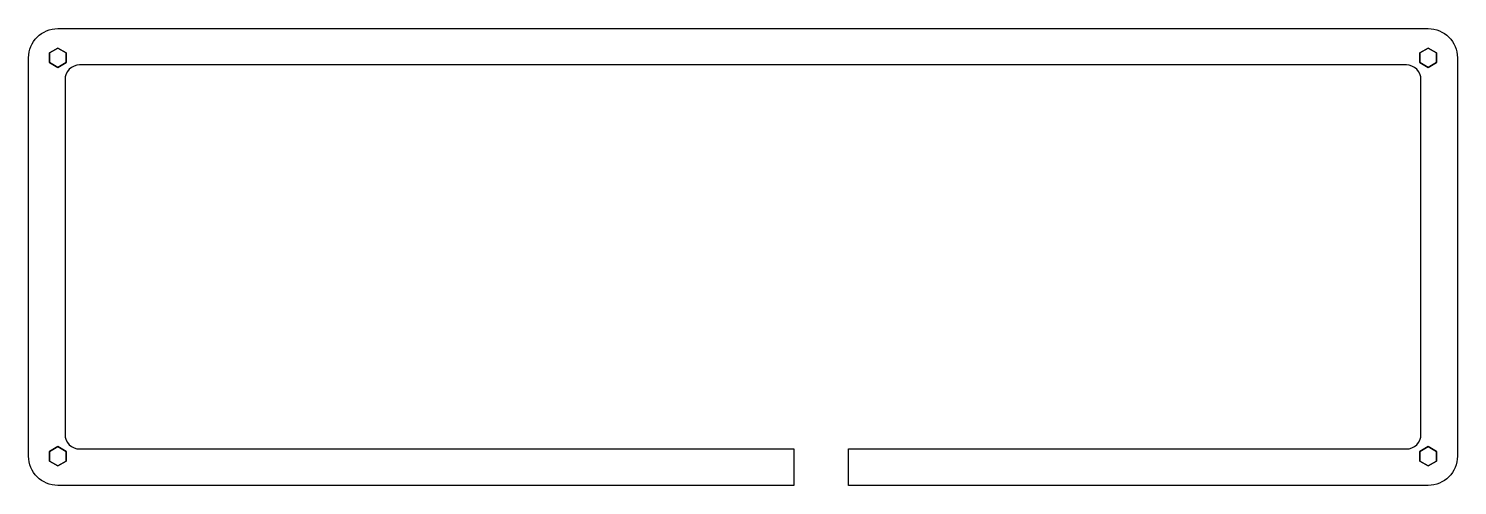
# Model space of a CAD drawing. Header units: millimetres. Extents: x -380 to 13, y -113 to 12.
import ezdxf

# ---------------------------------------------------------------- set-up
doc = ezdxf.new("R2010")
doc.units = ezdxf.units.MM
doc.layers.get('0').update_dxf_attribs({"linetype": 'CONTINUOUS'})

msp = doc.modelspace()

# ---------------------------------------------------------------- linework, layer by layer
for points in [[(-169.49, -103.15), (-169.49, -113.15), (-371.51, -113.15, -0.414214), (-379.51, -105.15), (-379.51, 4.27, -0.414214), (-371.51, 12.27), (4.61, 12.27, -0.414214), (12.61, 4.27), (12.61, -105.15, -0.414214), (4.61, -113.15), (-154.49, -113.15), (-154.49, -103.15), (-1.39, -103.15, 0.414214), (2.61, -99.15), (2.61, -1.73, 0.414214), (-1.39, 2.27), (-365.51, 2.27, 0.414214), (-369.51, -1.73), (-369.51, -99.15, 0.414214), (-365.51, -103.15)], [(-154.49, -103.15), (-1.39, -103.15, 0.414214), (2.61, -99.15), (2.61, -1.73, 0.414214), (-1.39, 2.27), (-365.51, 2.27, 0.414214), (-369.51, -1.73), (-369.51, -99.15, 0.414214), (-365.51, -103.15), (-169.49, -103.15), (-169.49, -113.15), (-371.51, -113.15, -0.414214), (-379.51, -105.15), (-379.51, 4.27, -0.414214), (-371.51, 12.27), (4.61, 12.27, -0.414214), (12.61, 4.27), (12.61, -105.15, -0.414214), (4.61, -113.15), (-154.49, -113.15)]]:
    msp.add_lwpolyline(points, format="xyb", close=True)
for points in [[(-373.81, 5.6), (-373.81, 2.94), (-371.51, 1.61), (-369.21, 2.94), (-369.21, 5.6), (-371.51, 6.93)], [(-369.21, 2.94), (-371.51, 1.61), (-373.81, 2.94), (-373.81, 5.6), (-371.51, 6.93), (-369.21, 5.6)], [(2.31, 5.6), (2.31, 2.94), (4.61, 1.61), (6.91, 2.94), (6.91, 5.6), (4.61, 6.93)], [(4.61, 1.61), (2.31, 2.94), (2.31, 5.6), (4.61, 6.93), (6.91, 5.6), (6.91, 2.94)], [(-373.81, -103.82), (-373.81, -106.48), (-371.51, -107.81), (-369.21, -106.48), (-369.21, -103.82), (-371.51, -102.5)], [(-371.51, -102.5), (-369.21, -103.82), (-369.21, -106.48), (-371.51, -107.81), (-373.81, -106.48), (-373.81, -103.82)], [(2.31, -103.82), (2.31, -106.48), (4.61, -107.81), (6.91, -106.48), (6.91, -103.82), (4.61, -102.5)], [(2.31, -106.48), (2.31, -103.82), (4.61, -102.5), (6.91, -103.82), (6.91, -106.48), (4.61, -107.81)]]:
    msp.add_lwpolyline(points, close=True)

doc.saveas('drawing.dxf')
